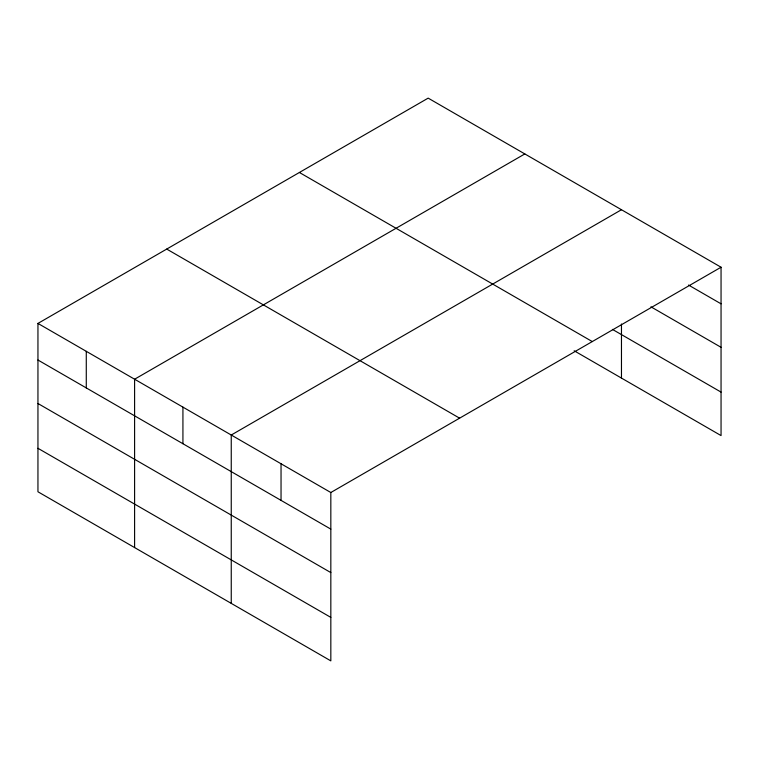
<?xml version="1.0" encoding="UTF-8"?>
<svg xmlns="http://www.w3.org/2000/svg" width="759" height="759" viewBox="0 0 759 759"><rect width="100%" height="100%" fill="white"/><g stroke="black" fill="none" stroke-linecap="round" stroke-linejoin="round"><path stroke-width="1.14" d="M37.95 323.419L330.829 492.515L330.829 660.871L37.95 491.775L37.95 323.419L428.171 98.129L721.05 267.225L721.05 435.581L574.155 350.772M524.82 153.935L134.599 379.225L134.599 547.571M621.469 209.731L231.248 435.021L231.248 603.377M330.829 492.515L721.05 267.225M688.536 285.052L721.05 303.828M650.937 306.826L721.05 347.309M612.409 329.378L721.05 392.099M299.397 172.473L592.276 341.569M166.724 249.075L459.603 418.171M37.95 360.022L330.829 529.118M37.95 403.503L330.829 572.59M37.95 448.294L330.829 617.39M621.469 323.998L621.469 378.086M281.039 463.768L281.039 500.371M182.928 407.118L182.928 443.721M86.279 351.322L86.279 387.925"/></g></svg>
